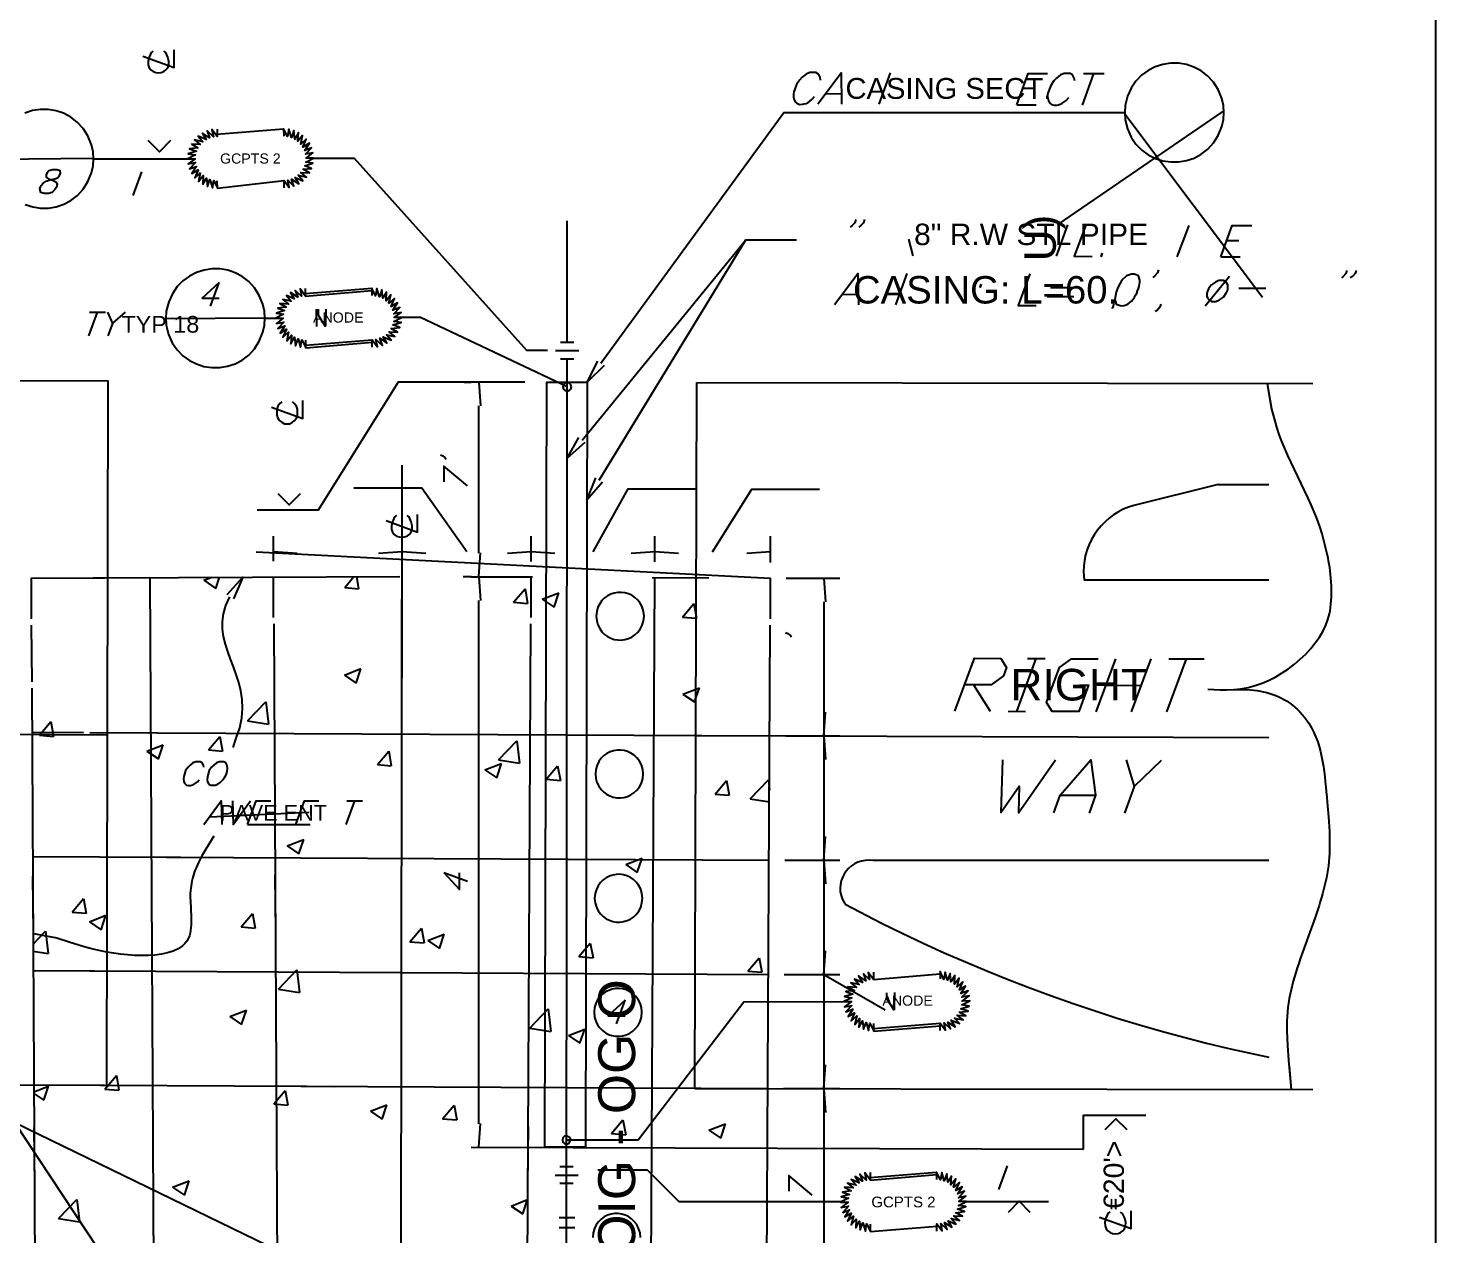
# Model space of a CAD drawing. Header units: feet. Extents: x 13 to 426, y 12 to 285.
# Drawn here: x 336.6 to 426.2, y 109.3 to 186.2 of the extents above; entities that cross this region are included whole.
import ezdxf
from ezdxf.enums import TextEntityAlignment as Align

# ---------------------------------------------------------------- set-up
doc = ezdxf.new("R2010")
doc.units = ezdxf.units.FT
doc.layers.add('ANOTACION', color=8, linetype='CONTINUOUS')
doc.layers.add('EJE_VIA', color=7, linetype='CONTINUOUS')
doc.styles.add('CAD_TEXT', font='Arial')

msp = doc.modelspace()

# ---------------------------------------------------------------- linework, layer by layer
at = {"layer": 'EJE_VIA'}
for p, q in [((426.217, 12.083), (426.217, 284.917)), ((390.75, 181.367), (391.483, 183.367)), ((403.7, 181.317), (404.433, 183.317)), ((403.767, 183.317), (405.1, 183.317)), ((387.383, 182.05), (388.333, 182.033)), ((399.9, 182.383), (400.65, 182.383)), ((399.517, 181.333), (400.75, 181.333)), ((402.117, 173.683), (412.683, 180.917)), ((406.4, 180.75), (415.167, 169.067)), ((348.571, 179.47), (352.816, 179.803)), ((328.117, 177.8), (340.685, 177.922)), ((340.65, 177.883), (346.95, 177.883)), ((343.233, 175.55), (343.783, 177.05)), ((348.617, 176.014), (352.85, 176.518)), ((370.875, 171.682), (370.884, 173.933)), ((402.05, 171.683), (402.783, 173.683)), ((409.75, 171.65), (410.5, 173.65)), ((392.617, 172.767), (392.9, 171.717)), ((412.9, 172.683), (413.667, 172.683)), ((370.883, 166.2), (370.883, 171.683)), ((412.517, 171.65), (413.75, 171.633)), ((391.817, 168.583), (392.55, 170.583)), ((411.533, 168.517), (413.083, 170.417)), ((348.167, 168.5), (348.717, 170)), ((354.187, 169.304), (358.45, 169.653)), ((354.2, 169.147), (358.463, 169.496)), ((401.667, 169.683), (403.383, 169.683)), ((413.667, 169.65), (415.383, 169.65)), ((388.433, 169.267), (389.4, 169.25)), ((401.45, 169.117), (403.167, 169.117)), ((340.417, 166.617), (340.967, 168.117)), ((340.467, 168.117), (341.467, 168.117)), ((341.917, 167.4), (342.75, 168.117)), ((345.316, 167.706), (351.601, 167.756)), ((351.667, 167.733), (352.567, 167.733)), ((354.897, 168.303), (354.926, 167.203)), ((355.521, 167.216), (355.53, 168.318)), ((354.22, 166.009), (358.466, 166.353)), ((354.234, 165.847), (358.479, 166.196)), ((370.467, 166.2), (371.3, 166.2)), ((370.15, 165.667), (371.617, 165.667)), ((370.467, 165.15), (371.3, 165.15)), ((370.816, 74.383), (370.883, 165.15)), ((364.333, 163.65), (364.767, 163.65)), ((365.26, 163.65), (365.353, 162.14)), ((379.017, 118.667), (379.133, 163.633)), ((379.133, 163.633), (418.383, 163.567)), ((415.482, 163.567), (415.719, 162.077)), ((365.267, 152.767), (365.267, 162.15)), ((360.25, 74.433), (360.383, 158.367)), ((412.35, 157.133), (415.583, 157.133)), ((352.183, 152.25), (352.183, 153.85)), ((360.367, 144.8), (360.367, 153.85)), ((368.583, 152.233), (368.583, 153.85)), ((376.467, 152.217), (376.467, 153.85)), ((383.833, 152.167), (383.833, 153.85)), ((351.083, 152.85), (383.833, 151.167)), ((352.184, 152.857), (353.693, 152.764)), ((358.857, 152.764), (360.366, 152.857)), ((360.367, 152.857), (361.877, 152.764)), ((365.26, 151.267), (365.353, 152.777)), ((367.073, 152.764), (368.583, 152.857)), ((368.584, 152.857), (370.093, 152.764)), ((374.957, 152.764), (376.466, 152.857)), ((376.467, 152.857), (377.977, 152.764)), ((382.323, 152.764), (383.833, 152.857)), ((336.733, 151.167), (336.75, 148.567)), ((336.75, 151.167), (360.217, 151.283)), ((340.684, 151.183), (344.284, 151.217)), ((344.3, 151.217), (344.6, 92.6)), ((347.75, 151.033), (348.267, 151.233)), ((347.75, 151.033), (348.5, 150.517)), ((348.5, 150.517), (348.733, 151.233)), ((352.183, 148.65), (352.183, 151.25)), ((356.717, 150.567), (357.3, 151.283)), ((357.467, 151.283), (357.6, 150.483)), ((364.267, 151.267), (364.767, 151.267)), ((364.767, 151.25), (368.667, 151.25)), ((365.26, 151.25), (365.353, 149.74)), ((368.583, 148.65), (368.583, 151.25)), ((376.133, 88.617), (376.467, 151.217)), ((376.3, 151.217), (379.9, 151.183)), ((383.833, 148.567), (383.833, 151.167)), ((384.833, 151.167), (388.25, 151.167)), ((387.243, 151.166), (387.336, 149.657)), ((356.717, 150.567), (357.6, 150.483)), ((365.267, 116.4), (365.267, 149.75)), ((367.467, 149.633), (368.2, 150.483)), ((368.2, 150.483), (368.367, 149.55)), ((369.3, 149.833), (370.35, 150.233)), ((369.3, 149.833), (370.05, 149.317)), ((370.05, 149.317), (370.35, 150.233)), ((367.467, 149.633), (368.367, 149.55)), ((378.233, 148.683), (378.95, 149.55)), ((378.95, 149.55), (379.117, 148.617)), ((387.25, 87.067), (387.25, 149.667)), ((336.75, 148.167), (336.783, 144.567)), ((352.2, 148.25), (352.5, 88.65)), ((368.25, 85.65), (368.567, 148.25)), ((378.233, 148.683), (379.117, 148.617)), ((383.516, 88.567), (383.816, 148.167)), ((356.7, 144.983), (357.75, 145.4)), ((357.45, 144.483), (357.75, 145.383)), ((399.533, 142.667), (400.767, 146.05)), ((400.2, 146.05), (401.333, 146.05)), ((404.583, 142.65), (405.833, 146.033)), ((406.833, 142.65), (408.083, 146.017)), ((409.083, 142.65), (410.333, 146.017)), ((409.2, 146.017), (411.45, 146.017)), ((356.7, 144.983), (357.45, 144.483)), ((396.767, 144.367), (397.833, 142.683)), ((336.783, 144.167), (337.067, 88.567)), ((378.25, 143.783), (379.317, 144.183)), ((378.25, 143.783), (379, 143.283)), ((379, 143.283), (379.317, 144.183)), ((405.2, 144.35), (407.45, 144.333)), ((350.517, 142.067), (351.683, 143.283)), ((351.683, 143.283), (351.85, 141.867)), ((387.243, 141.117), (387.336, 142.627)), ((398.967, 142.683), (400.083, 142.667)), ((337.267, 141.167), (338, 142.033)), ((338, 142.033), (338.167, 141.083)), ((350.517, 142.067), (351.85, 141.867)), ((318.817, 141.333), (341.583, 141.183)), ((336.8, 141.35), (340.083, 141.333)), ((337.267, 141.167), (338.167, 141.083)), ((340.483, 141.333), (383.783, 141.117)), ((348.033, 140.233), (348.75, 141.083)), ((348.75, 141.083), (348.933, 140.15)), ((366.517, 139.583), (367.683, 140.8)), ((367.683, 140.8), (367.85, 139.383)), ((379.083, 141.133), (415.583, 141.017)), ((384.817, 141.117), (388.25, 141.117)), ((387.243, 141.116), (387.336, 139.607)), ((344.1, 140.15), (345.15, 140.55)), ((344.1, 140.15), (344.85, 139.65)), ((344.85, 139.65), (345.15, 140.55)), ((348.033, 140.233), (348.933, 140.15)), ((358.8, 139.283), (359.517, 140.15)), ((359.517, 140.15), (359.683, 139.217)), ((358.8, 139.283), (359.683, 139.217)), ((365.65, 138.95), (366.7, 139.35)), ((366.4, 138.45), (366.7, 139.35)), ((366.517, 139.583), (367.85, 139.383)), ((369.55, 138.35), (370.267, 139.2)), ((370.267, 139.2), (370.45, 138.267)), ((407, 137.883), (408.733, 139.567)), ((365.65, 138.95), (366.4, 138.45)), ((369.55, 138.35), (370.45, 138.267)), ((380.317, 137.4), (381.033, 138.267)), ((381.033, 138.267), (381.2, 137.333)), ((382.533, 137.1), (383.7, 138.317)), ((383.7, 138.317), (383.767, 137.667)), ((380.317, 137.4), (381.2, 137.333)), ((402.283, 137.333), (404.533, 137.333)), ((356.817, 135.467), (357.35, 136.967)), ((356.85, 136.967), (357.85, 136.967)), ((382.533, 137.1), (383.767, 136.917)), ((348.133, 135.967), (354.45, 136.25)), ((350.517, 135.467), (354.517, 135.467)), ((353.05, 134.117), (354.1, 134.517)), ((353.8, 133.6), (354.1, 134.517)), ((387.243, 133.2), (387.336, 134.71)), ((353.05, 134.117), (353.8, 133.6)), ((336.833, 133.433), (383.75, 133.2)), ((344.483, 133.4), (348.083, 133.367)), ((374.617, 132.917), (375.667, 133.317)), ((374.617, 132.917), (375.35, 132.4)), ((375.35, 132.4), (375.667, 133.317)), ((384.75, 133.2), (388.25, 133.2)), ((387.243, 133.2), (387.336, 131.69)), ((336.833, 132.167), (336.867, 128.567)), ((352.267, 132.25), (352.3, 128.65)), ((363.033, 132.4), (364.533, 131.85)), ((339.35, 129.883), (340.083, 130.75)), ((340.083, 130.75), (340.25, 129.8)), ((339.35, 129.883), (340.25, 129.817)), ((340.45, 129.267), (341.5, 129.683)), ((340.45, 129.267), (341.2, 128.767)), ((341.2, 128.767), (341.5, 129.683)), ((350.117, 128.95), (350.833, 129.8)), ((350.833, 129.8), (351.017, 128.867)), ((336.867, 127.85), (337.65, 128.667)), ((336.9, 128.533), (338.369, 128.242)), ((337.65, 128.667), (337.817, 127.25)), ((350.117, 128.95), (351.017, 128.867)), ((360.867, 128), (361.6, 128.867)), ((361.6, 128.867), (361.767, 127.933)), ((362, 128.067), (363.05, 128.483)), ((362.75, 127.567), (363.05, 128.483)), ((336.867, 127.4), (337.817, 127.25)), ((360.867, 128), (361.767, 127.933)), ((362, 128.067), (362.75, 127.567)), ((371.633, 127.067), (372.35, 127.917)), ((372.35, 127.917), (372.533, 126.983)), ((387.243, 125.917), (387.336, 127.427)), ((360.333, 125.2), (360.333, 127.2)), ((371.633, 127.067), (372.533, 126.983)), ((382.383, 126.117), (383.117, 126.983)), ((383.117, 126.983), (383.283, 126.05)), ((336.867, 126.167), (383.7, 125.917)), ((340.483, 126.15), (344.083, 126.117)), ((352.5, 124.967), (353.667, 126.2)), ((353.667, 126.2), (353.833, 124.767)), ((382.383, 126.117), (383.283, 126.05)), ((384.7, 125.917), (388.25, 125.917)), ((387.243, 125.916), (391.142, 123.653)), ((390.4, 125.597), (394.646, 125.946)), ((352.5, 124.967), (353.833, 124.767)), ((391.737, 123.666), (391.747, 124.768)), ((374.033, 122.767), (374.583, 124.267)), ((349.4, 123.233), (350.45, 123.633)), ((349.4, 123.233), (350.15, 122.733)), ((350.15, 122.733), (350.45, 123.633)), ((368.5, 122.483), (369.667, 123.717)), ((369.667, 123.717), (369.833, 122.283)), ((368.5, 122.483), (369.833, 122.283)), ((370.967, 122.033), (372.017, 122.433)), ((370.967, 122.033), (371.7, 121.533)), ((371.7, 121.533), (372.017, 122.433)), ((390.404, 122.459), (394.65, 122.803)), ((390.417, 122.297), (394.663, 122.646)), ((387.243, 118.65), (387.336, 120.16)), ((341.433, 118.6), (342.167, 119.467)), ((342.167, 119.467), (342.333, 118.533)), ((416.883, 120.086), (417.001, 118.583)), ((314.9, 118.933), (341.417, 118.867)), ((336.917, 118.883), (383.667, 118.65)), ((336.917, 118.433), (337.85, 118.8)), ((337.55, 117.9), (337.85, 118.8)), ((341.433, 118.6), (342.333, 118.533)), ((352.2, 117.667), (352.917, 118.517)), ((352.483, 118.817), (356.083, 118.783)), ((352.917, 118.517), (353.1, 117.583)), ((379.017, 118.65), (418.383, 118.583)), ((384.667, 118.65), (388.25, 118.65)), ((387.243, 118.633), (387.336, 117.123)), ((336.917, 118.317), (337.55, 117.9)), ((352.2, 117.667), (353.1, 117.583)), ((358.35, 117.2), (359.4, 117.6)), ((359.1, 116.683), (359.4, 117.6)), ((362.95, 116.717), (363.683, 117.583)), ((363.683, 117.583), (363.85, 116.65)), ((358.35, 117.2), (359.1, 116.683)), ((362.95, 116.717), (363.85, 116.65)), ((373.717, 115.783), (374.433, 116.65)), ((374.433, 116.65), (374.617, 115.7)), ((335.7, 116.467), (341.833, 107.183)), ((336.917, 116.167), (336.95, 112.567)), ((365.26, 114.9), (365.353, 116.41)), ((368.383, 112.65), (368.417, 116.25)), ((373.717, 115.783), (374.617, 115.7)), ((379.917, 116), (380.967, 116.4)), ((379.917, 116), (380.667, 115.483)), ((380.667, 115.483), (380.967, 116.4)), ((364.767, 114.9), (403.783, 114.783)), ((370.85, 115.367), (375.4, 115.367)), ((370.117, 113.133), (371.583, 113.133)), ((370.417, 113.667), (371.267, 113.667)), ((390.17, 112.976), (394.416, 113.32)), ((390.184, 112.814), (394.429, 113.163)), ((398.383, 112.217), (398.933, 113.717)), ((345.75, 112.35), (346.8, 112.767)), ((345.75, 112.35), (346.5, 111.85)), ((346.5, 111.85), (346.8, 112.767)), ((370.417, 112.617), (371.267, 112.617)), ((338.483, 110.367), (339.65, 111.583)), ((339.65, 111.583), (339.817, 110.15)), ((367.317, 111.15), (368.367, 111.567)), ((368.05, 110.65), (368.367, 111.567)), ((396.083, 111.45), (401.55, 111.45)), ((338.483, 110.367), (339.817, 110.15)), ((367.317, 111.15), (368.05, 110.65)), ((370.383, 110.417), (371.367, 110.433)), ((370.383, 109.783), (371.367, 109.783)), ((390.2, 109.531), (394.445, 109.863))]:
    msp.add_line(p, q, dxfattribs=at)
for points in [[(343.85, 184.433), (345.85, 183.7), (345.85, 184.833)], [(344.517, 184.75), (344.383, 184.667), (344.248, 184.363), (344.19, 184.1), (344.199, 183.878), (344.263, 183.696), (344.371, 183.554), (344.512, 183.453), (344.676, 183.392), (344.85, 183.372), (345.024, 183.392), (345.188, 183.453), (345.329, 183.554), (345.437, 183.696), (345.501, 183.878), (345.51, 184.1), (345.452, 184.363), (345.317, 184.667), (345.183, 184.75)], [(412.717, 180.833), (412.683, 181.283), (412.583, 181.733), (412.35, 182.298), (412.045, 182.78), (411.679, 183.18), (411.262, 183.499), (410.807, 183.737), (410.325, 183.896), (409.826, 183.976), (409.321, 183.978), (408.823, 183.903), (408.341, 183.751), (407.888, 183.524), (407.474, 183.222), (407.11, 182.846), (406.808, 182.397), (406.579, 181.876), (406.433, 181.283), (406.4, 180.833), (406.433, 180.383), (406.581, 179.791), (406.812, 179.27), (407.115, 178.822), (407.48, 178.447), (407.895, 178.146), (408.349, 177.92), (408.831, 177.769), (409.33, 177.695), (409.834, 177.699), (410.333, 177.78), (410.815, 177.94), (411.269, 178.18), (411.684, 178.5), (412.049, 178.901), (412.352, 179.384), (412.583, 179.95), (412.683, 180.383), (412.717, 180.833)], [(387.017, 182.9), (387, 183.083), (386.883, 183.283), (386.717, 183.383), (386.333, 183.383), (386.117, 183.283), (385.85, 183.1), (385.683, 182.9), (385.483, 182.617), (385.317, 182.15), (385.301, 182.032), (385.297, 181.921), (385.303, 181.819), (385.345, 181.643), (385.426, 181.505), (385.544, 181.41), (385.697, 181.361), (385.883, 181.363), (385.987, 181.383), (386.098, 181.418), (386.217, 181.467), (386.467, 181.667), (386.633, 181.85)], [(386.85, 181.383), (388.333, 183.367), (388.367, 181.367)], [(399.517, 181.333), (400.25, 183.333), (401.483, 183.333)], [(403.217, 182.85), (403.183, 183.033), (403.067, 183.233), (402.917, 183.317), (402.533, 183.317), (402.3, 183.233), (402.05, 183.033), (401.883, 182.85), (401.683, 182.567), (401.5, 182.083), (401.487, 181.965), (401.484, 181.855), (401.492, 181.753), (401.54, 181.576), (401.625, 181.438), (401.745, 181.344), (401.898, 181.298), (402.08, 181.303), (402.18, 181.326), (402.287, 181.364), (402.4, 181.417), (402.667, 181.6), (402.833, 181.8)], [(340.717, 177.883), (340.683, 178.333), (340.583, 178.783), (340.351, 179.349), (340.047, 179.832), (339.682, 180.233), (339.266, 180.553), (338.812, 180.792), (338.331, 180.952), (337.832, 181.032), (337.328, 181.035), (336.83, 180.96), (336.349, 180.808)], [(373.033, 164.867), (384.683, 180.833), (406.4, 180.833)], [(347.383, 179.333), (347.683, 178.967), (347.15, 179.1)], [(347.65, 179.517), (347.883, 179.117), (347.383, 179.333)], [(347.883, 179.117), (347.383, 179.333), (347.683, 178.967)], [(347.95, 179.667), (348.1, 179.217), (347.65, 179.517)], [(348.1, 179.217), (347.65, 179.517), (347.883, 179.117)], [(348.25, 179.75), (348.35, 179.283), (347.95, 179.667)], [(348.35, 179.283), (347.95, 179.667), (348.1, 179.217)], [(348.583, 179.783), (348.583, 179.317), (348.25, 179.75)], [(348.583, 179.317), (348.25, 179.75), (348.35, 179.283)], [(353.15, 179.783), (353.067, 179.317), (352.817, 179.8)], [(353.067, 179.317), (352.817, 179.8), (352.833, 179.333)], [(353.317, 179.25), (353.15, 179.783), (353.067, 179.317)], [(353.467, 179.7), (353.317, 179.25), (353.15, 179.783)], [(353.533, 179.15), (353.467, 179.7), (353.317, 179.25)], [(353.767, 179.567), (353.533, 179.15), (353.467, 179.7)], [(353.733, 179.017), (353.767, 179.567), (353.533, 179.15)], [(354.033, 179.367), (353.733, 179.017), (353.767, 179.567)], [(353.917, 178.833), (354.033, 179.367), (353.733, 179.017)], [(354.267, 179.15), (353.917, 178.833), (354.033, 179.367)], [(345.617, 179.05), (344.917, 178.333), (344.2, 179.05)], [(346.817, 178.533), (347.267, 178.367), (346.733, 178.217)], [(346.967, 178.833), (347.367, 178.6), (346.817, 178.533)], [(347.367, 178.6), (346.817, 178.533), (347.267, 178.367)], [(347.15, 179.1), (347.517, 178.8), (346.967, 178.833)], [(347.517, 178.8), (346.967, 178.833), (347.367, 178.6)], [(347.683, 178.967), (347.15, 179.1), (347.517, 178.8)], [(354.05, 178.633), (354.267, 179.15), (353.917, 178.833)], [(354.467, 178.883), (354.05, 178.633), (354.267, 179.15)], [(354.167, 178.417), (354.467, 178.883), (354.05, 178.633)], [(354.6, 178.583), (354.167, 178.417), (354.467, 178.883)], [(354.217, 178.183), (354.6, 178.583), (354.167, 178.417)], [(354.683, 178.267), (354.217, 178.183), (354.6, 178.583)], [(336.358, 174.97), (336.84, 174.821), (337.338, 174.747), (337.842, 174.751), (338.34, 174.833), (338.821, 174.994), (339.274, 175.233), (339.688, 175.553), (340.051, 175.954), (340.354, 176.436), (340.583, 177), (340.683, 177.433), (340.717, 177.883)], [(346.733, 178.217), (347.2, 178.133), (346.717, 177.883)], [(347.2, 178.133), (346.717, 177.883), (347.183, 177.883)], [(346.717, 177.883), (347.183, 177.883), (346.75, 177.567)], [(347.267, 178.367), (346.733, 178.217), (347.2, 178.133)], [(347.183, 177.883), (346.75, 177.567), (347.2, 177.65)], [(346.75, 177.567), (347.2, 177.65), (346.833, 177.25)], [(347.2, 177.65), (346.833, 177.25), (347.267, 177.4)], [(354.167, 177.45), (354.683, 177.617), (354.233, 177.683)], [(354.6, 177.283), (354.167, 177.45), (354.683, 177.617)], [(354.25, 177.933), (354.683, 178.267), (354.217, 178.183)], [(354.683, 177.617), (354.233, 177.683), (354.717, 177.933)], [(354.233, 177.683), (354.717, 177.933), (354.25, 177.933)], [(354.717, 177.933), (354.25, 177.933), (354.683, 178.267)], [(369.633, 165.667), (368.317, 165.667), (357.333, 177.917), (354.483, 177.917)], [(338.1, 177.183), (337.867, 177.117), (337.75, 176.967), (337.693, 176.864), (337.705, 176.716), (337.839, 176.621), (338.034, 176.549), (338.136, 176.513), (338.312, 176.422), (338.401, 176.284), (338.345, 176.07), (338.243, 175.925), (338.083, 175.75), (337.85, 175.683), (337.567, 175.683), (337.367, 175.75), (337.3, 175.967), (337.383, 176.183), (337.5, 176.333), (337.7, 176.467), (337.95, 176.55), (338.25, 176.617), (338.417, 176.683), (338.55, 176.833), (338.6, 176.967), (338.583, 177.117), (338.383, 177.183), (338.1, 177.183)], [(346.833, 177.25), (347.267, 177.4), (346.967, 176.95)], [(347.267, 177.4), (346.967, 176.95), (347.383, 177.183)], [(346.967, 176.95), (347.383, 177.183), (347.167, 176.683)], [(347.383, 177.183), (347.167, 176.683), (347.517, 176.983)], [(347.167, 176.683), (347.517, 176.983), (347.4, 176.45)], [(347.517, 176.983), (347.4, 176.45), (347.7, 176.817)], [(347.4, 176.45), (347.7, 176.817), (347.667, 176.267)], [(347.7, 176.817), (347.667, 176.267), (347.9, 176.667)], [(347.667, 176.267), (347.9, 176.667), (347.967, 176.117)], [(347.9, 176.667), (347.967, 176.117), (348.117, 176.567)], [(353.333, 176.6), (353.783, 176.3), (353.55, 176.7)], [(353.55, 176.7), (354.05, 176.483), (353.75, 176.85)], [(353.783, 176.3), (353.55, 176.7), (354.05, 176.483)], [(353.75, 176.85), (354.283, 176.717), (353.917, 177.017)], [(354.05, 176.483), (353.75, 176.85), (354.283, 176.717)], [(353.917, 177.017), (354.467, 177), (354.067, 177.233)], [(354.283, 176.717), (353.917, 177.017), (354.467, 177)], [(354.067, 177.233), (354.6, 177.283), (354.167, 177.45)], [(354.467, 177), (354.067, 177.233), (354.6, 177.283)], [(347.967, 176.117), (348.117, 176.567), (348.283, 176.033)], [(348.117, 176.567), (348.283, 176.033), (348.367, 176.5)], [(348.283, 176.033), (348.367, 176.5), (348.617, 176.017)], [(348.367, 176.5), (348.617, 176.017), (348.6, 176.483)], [(352.85, 176.517), (353.167, 176.067), (353.083, 176.533)], [(352.85, 176.033), (352.85, 176.517), (353.167, 176.067)], [(353.083, 176.533), (353.483, 176.15), (353.333, 176.6)], [(353.167, 176.067), (353.083, 176.533), (353.483, 176.15)], [(353.483, 176.15), (353.333, 176.6), (353.783, 176.3)], [(389.267, 174.017), (389.2, 173.817), (389.033, 173.633), (388.9, 173.533)], [(389.833, 174.017), (389.767, 173.817), (389.6, 173.633), (389.467, 173.533)], [(403.917, 173.667), (403.183, 171.683), (404.333, 171.667)], [(412.517, 171.65), (413.25, 173.65), (414.5, 173.633)], [(371.833, 159.967), (382.267, 172.717), (385.5, 172.717)], [(372.917, 157.417), (382.267, 172.717), (385.5, 172.717)], [(404.967, 171.867), (404.9, 171.667), (404.967, 171.867)], [(351.633, 167.733), (351.6, 168.183), (351.5, 168.617), (351.27, 169.183), (350.969, 169.667), (350.605, 170.069), (350.192, 170.389), (349.74, 170.629), (349.259, 170.789), (348.762, 170.87), (348.258, 170.873), (347.76, 170.798), (347.278, 170.648), (346.824, 170.421), (346.408, 170.12), (346.041, 169.745), (345.736, 169.296), (345.501, 168.776), (345.35, 168.183), (345.317, 167.733), (345.35, 167.283), (345.5, 166.691), (345.733, 166.17), (346.037, 165.721), (346.402, 165.345), (346.817, 165.042), (347.27, 164.815), (347.751, 164.662), (348.248, 164.587), (348.751, 164.588), (349.248, 164.668), (349.729, 164.826), (350.183, 165.064), (350.597, 165.383), (350.963, 165.784), (351.267, 166.267), (351.5, 166.833), (351.6, 167.283), (351.633, 167.733)], [(387.917, 168.6), (389.4, 170.583), (389.433, 168.583)], [(400.35, 170.55), (399.617, 168.55), (400.767, 168.55)], [(406.833, 170.533), (406.517, 170.433), (406.217, 170.15), (405.95, 169.683), (405.85, 169.383), (405.767, 168.917), (405.85, 168.633), (406.1, 168.533), (406.24, 168.523), (406.374, 168.54), (406.5, 168.582), (406.619, 168.645), (406.73, 168.728), (406.833, 168.828), (406.928, 168.941), (407.014, 169.065), (407.092, 169.199), (407.161, 169.338), (407.22, 169.48), (407.27, 169.623), (407.309, 169.765), (407.339, 169.901), (407.358, 170.031), (407.367, 170.15), (407.267, 170.433), (407.017, 170.533), (406.833, 170.533)], [(408.55, 170.817), (408.483, 170.617), (408.317, 170.433), (408.2, 170.333)], [(420.55, 170.767), (420.483, 170.583), (420.317, 170.383), (420.2, 170.3)], [(421.133, 170.767), (421.067, 170.583), (420.9, 170.383), (420.767, 170.3)], [(348.717, 170), (347.633, 169), (348.717, 169)], [(353.567, 169.5), (353.733, 169.067), (353.267, 169.367)], [(353.883, 169.6), (353.967, 169.133), (353.567, 169.5)], [(353.967, 169.133), (353.567, 169.5), (353.733, 169.067)], [(354.2, 169.617), (354.2, 169.15), (353.883, 169.6)], [(354.2, 169.15), (353.883, 169.6), (353.967, 169.133)], [(358.767, 169.617), (358.683, 169.167), (358.45, 169.65)], [(358.683, 169.167), (358.45, 169.65), (358.45, 169.183)], [(358.933, 169.1), (358.767, 169.617), (358.683, 169.167)], [(359.083, 169.533), (358.933, 169.1), (358.767, 169.617)], [(359.15, 169), (359.083, 169.533), (358.933, 169.1)], [(359.383, 169.4), (359.15, 169), (359.083, 169.533)], [(397.25, 169.9), (397.183, 169.7), (397.25, 169.9)], [(412.4, 170.133), (412.183, 170.033), (411.917, 169.85), (411.818, 169.733), (411.734, 169.598), (411.671, 169.451), (411.637, 169.3), (411.637, 169.151), (411.68, 169.014), (411.77, 168.894), (411.917, 168.8), (412.2, 168.8), (412.433, 168.9), (412.683, 169.083), (412.883, 169.367), (412.967, 169.55), (412.967, 169.85), (412.85, 170.033), (412.7, 170.133), (412.4, 170.133)], [(352.583, 168.667), (352.983, 168.433), (352.45, 168.367)], [(352.767, 168.933), (353.133, 168.633), (352.583, 168.667)], [(353.133, 168.633), (352.583, 168.667), (352.983, 168.433)], [(353, 169.183), (353.3, 168.817), (352.767, 168.933)], [(353.3, 168.817), (352.767, 168.933), (353.133, 168.633)], [(353.267, 169.367), (353.5, 168.967), (353, 169.183)], [(353.5, 168.967), (353, 169.183), (353.3, 168.817)], [(353.733, 169.067), (353.267, 169.367), (353.5, 168.967)], [(359.35, 168.85), (359.383, 169.4), (359.15, 169)], [(359.65, 169.217), (359.35, 168.85), (359.383, 169.4)], [(359.533, 168.683), (359.65, 169.217), (359.35, 168.85)], [(359.883, 168.983), (359.533, 168.683), (359.65, 169.217)], [(359.667, 168.483), (359.883, 168.983), (359.533, 168.683)], [(360.083, 168.717), (359.667, 168.483), (359.883, 168.983)], [(359.783, 168.25), (360.083, 168.717), (359.667, 168.483)], [(360.217, 168.417), (359.783, 168.25), (360.083, 168.717)], [(408.7, 168.617), (408.633, 168.433), (408.467, 168.233), (408.333, 168.15)], [(341.6, 168.117), (341.917, 167.4), (341.633, 166.617)], [(352.367, 168.05), (352.817, 167.983), (352.333, 167.733)], [(352.817, 167.983), (352.333, 167.733), (352.8, 167.733)], [(352.333, 167.733), (352.8, 167.733), (352.367, 167.4)], [(352.45, 168.367), (352.883, 168.217), (352.367, 168.05)], [(352.883, 168.217), (352.367, 168.05), (352.817, 167.983)], [(352.8, 167.733), (352.367, 167.4), (352.833, 167.483)], [(352.983, 168.433), (352.45, 168.367), (352.883, 168.217)], [(355.017, 168.3), (355.017, 167.933), (355.467, 167.217), (355.483, 167.583)], [(359.85, 168.017), (360.217, 168.417), (359.783, 168.25)], [(360.3, 168.1), (359.85, 168.017), (360.217, 168.417)], [(359.867, 167.783), (360.3, 168.1), (359.85, 168.017)], [(360.317, 167.45), (359.85, 167.533), (360.333, 167.783)], [(359.85, 167.533), (360.333, 167.783), (359.867, 167.783)], [(360.333, 167.783), (359.867, 167.783), (360.3, 168.1)], [(370.883, 163.35), (361.533, 167.783), (360.1, 167.783)], [(352.367, 167.4), (352.833, 167.483), (352.45, 167.083)], [(352.833, 167.483), (352.45, 167.083), (352.9, 167.25)], [(352.45, 167.083), (352.9, 167.25), (352.6, 166.783)], [(352.9, 167.25), (352.6, 166.783), (353, 167.033)], [(352.6, 166.783), (353, 167.033), (352.783, 166.517)], [(353, 167.033), (352.783, 166.517), (353.133, 166.833)], [(352.783, 166.517), (353.133, 166.833), (353.017, 166.283)], [(353.133, 166.833), (353.017, 166.283), (353.317, 166.65)], [(359.367, 166.683), (359.9, 166.567), (359.55, 166.867)], [(359.55, 166.867), (360.083, 166.833), (359.683, 167.067)], [(359.9, 166.567), (359.55, 166.867), (360.083, 166.833)], [(359.683, 167.067), (360.233, 167.133), (359.783, 167.3)], [(360.083, 166.833), (359.683, 167.067), (360.233, 167.133)], [(359.783, 167.3), (360.317, 167.45), (359.85, 167.533)], [(360.233, 167.133), (359.783, 167.3), (360.317, 167.45)], [(353.017, 166.283), (353.317, 166.65), (353.283, 166.1)], [(353.317, 166.65), (353.283, 166.1), (353.517, 166.517)], [(353.283, 166.1), (353.517, 166.517), (353.583, 165.967)], [(353.517, 166.517), (353.583, 165.967), (353.75, 166.417)], [(353.583, 165.967), (353.75, 166.417), (353.9, 165.883)], [(353.75, 166.417), (353.9, 165.883), (353.983, 166.35)], [(353.9, 165.883), (353.983, 166.35), (354.233, 165.85)], [(353.983, 166.35), (354.233, 165.85), (354.233, 166.333)], [(358.467, 166.35), (358.8, 165.917), (358.7, 166.383)], [(358.467, 165.883), (358.467, 166.35), (358.8, 165.917)], [(358.7, 166.383), (359.117, 166), (358.95, 166.45)], [(358.8, 165.917), (358.7, 166.383), (359.117, 166)], [(358.95, 166.45), (359.4, 166.15), (359.167, 166.55)], [(359.117, 166), (358.95, 166.45), (359.4, 166.15)], [(359.167, 166.55), (359.667, 166.333), (359.367, 166.683)], [(359.4, 166.15), (359.167, 166.55), (359.667, 166.333)], [(359.667, 166.333), (359.367, 166.683), (359.9, 166.567)], [(373.233, 164.717), (372.15, 163.65), (372.833, 165)], [(314.9, 163.8), (341.633, 163.75), (341.533, 118.75)], [(368.183, 163.65), (360.117, 163.65), (355.033, 155.5), (351.133, 155.5)], [(372.05, 114.9), (369.467, 114.9), (369.583, 163.65), (372.15, 163.65), (372.05, 114.9)], [(371.15, 163.35), (371.117, 163.483), (371.017, 163.583), (370.883, 163.617), (370.75, 163.583), (370.65, 163.483), (370.617, 163.35), (370.65, 163.217), (370.75, 163.117), (370.883, 163.083), (371.017, 163.117), (371.117, 163.217), (371.15, 163.35)], [(411.683, 144.1), (412.483, 144.05), (412.883, 144.05), (413.34, 144.063), (413.797, 144.114), (414.253, 144.203), (414.705, 144.327), (415.152, 144.483), (415.591, 144.671), (416.019, 144.888), (416.434, 145.131), (416.835, 145.399), (417.218, 145.69), (417.583, 146.002), (417.925, 146.332), (418.244, 146.679), (418.536, 147.041), (418.8, 147.415), (419.033, 147.8), (419.2, 148.167), (419.333, 148.533), (419.433, 148.9), (419.476, 149.093), (419.51, 149.298), (419.536, 149.514), (419.554, 149.738), (419.566, 149.969), (419.57, 150.205), (419.569, 150.444), (419.562, 150.685), (419.549, 150.926), (419.532, 151.164), (419.51, 151.399), (419.484, 151.627), (419.455, 151.849), (419.423, 152.061), (419.387, 152.262), (419.35, 152.45), (419.167, 153.217), (418.967, 153.983), (418.817, 154.457), (418.65, 154.925), (418.468, 155.387), (418.273, 155.844), (418.068, 156.298), (417.857, 156.748), (417.641, 157.196), (417.423, 157.642), (417.207, 158.088), (416.994, 158.533), (416.788, 158.98), (416.591, 159.427), (416.406, 159.878), (416.236, 160.331), (416.083, 160.788), (415.95, 161.25), (415.75, 162.017), (415.617, 162.783), (415.483, 163.567)], [(352.05, 162.067), (354.05, 161.333), (354.05, 162.483)], [(352.7, 162.4), (352.583, 162.3), (352.45, 162.117), (352.412, 161.986), (352.389, 161.845), (352.383, 161.699), (352.397, 161.554), (352.433, 161.415), (352.494, 161.29), (352.582, 161.183), (352.7, 161.1), (352.883, 161), (353.2, 161), (353.383, 161.1), (353.5, 161.183), (353.633, 161.367), (353.7, 161.55), (353.7, 161.933), (353.633, 162.117), (353.5, 162.3), (353.383, 162.4)], [(372.017, 159.817), (370.883, 158.817), (371.633, 160.133)], [(362.817, 159.017), (362.967, 158.967), (363.1, 158.85), (363.167, 158.75)], [(364.533, 157.05), (363.033, 158.3), (363.033, 157.3)], [(373.133, 157.283), (372.133, 156.133), (372.7, 157.55)], [(412.35, 157.133), (406.983, 155.8), (406.64, 155.696), (406.31, 155.563), (405.994, 155.401), (405.693, 155.213), (405.409, 155), (405.143, 154.765), (404.897, 154.509), (404.671, 154.234), (404.468, 153.942), (404.289, 153.635), (404.134, 153.315), (404.006, 152.984), (403.905, 152.643), (403.834, 152.295), (403.793, 151.941), (403.783, 151.583), (403.817, 151.067), (415.583, 151.067)], [(353.883, 156.55), (353.183, 155.85), (352.467, 156.55)], [(364.483, 152.85), (361.617, 156.9), (357.3, 156.9)], [(372.533, 152.85), (374.767, 156.867), (379.1, 156.867)], [(380.15, 152.85), (382.65, 156.833), (386.967, 156.833)], [(359.35, 154.833), (361.35, 154.1), (361.35, 155.233)], [(360.017, 155.15), (359.883, 155.067), (359.748, 154.763), (359.69, 154.5), (359.699, 154.278), (359.763, 154.096), (359.871, 153.954), (360.012, 153.853), (360.176, 153.792), (360.35, 153.772), (360.524, 153.792), (360.688, 153.853), (360.829, 153.954), (360.937, 154.096), (361.001, 154.278), (361.01, 154.5), (360.952, 154.763), (360.817, 155.067), (360.683, 155.15)], [(349.217, 150.117), (350.233, 151.233), (349.633, 149.85)], [(349.617, 140.367), (349.8, 140.967), (350.028, 141.633), (350.158, 142.265), (350.203, 142.866), (350.176, 143.439), (350.091, 143.987), (349.962, 144.515), (349.8, 145.025), (349.621, 145.521), (349.437, 146.007), (349.262, 146.487), (349.11, 146.963), (348.993, 147.439), (348.925, 147.919), (348.92, 148.406), (348.99, 148.904), (349.15, 149.417), (349.4, 149.983)], [(375.783, 148.75), (375.75, 149.05), (375.667, 149.333), (375.536, 149.572), (375.379, 149.774), (375.198, 149.941), (374.999, 150.073), (374.785, 150.17), (374.561, 150.233), (374.333, 150.262), (374.103, 150.257), (373.877, 150.219), (373.659, 150.147), (373.453, 150.044), (373.264, 149.908), (373.097, 149.74), (372.955, 149.541), (372.844, 149.311), (372.767, 149.05), (372.733, 148.75), (372.767, 148.45), (372.845, 148.185), (372.958, 147.952), (373.1, 147.75), (373.268, 147.58), (373.457, 147.443), (373.662, 147.338), (373.88, 147.266), (374.105, 147.227), (374.334, 147.222), (374.562, 147.252), (374.785, 147.316), (374.998, 147.415), (375.197, 147.549), (375.378, 147.719), (375.536, 147.924), (375.667, 148.167), (375.75, 148.45), (375.783, 148.75)], [(384.8, 147.7), (384.933, 147.65), (385.083, 147.533), (385.15, 147.433)], [(395.583, 142.683), (396.833, 146.067), (398.517, 146.05), (398.867, 145.483), (398.667, 144.933), (397.9, 144.367), (396.2, 144.367)], [(403.517, 144.35), (404.083, 144.35), (403.467, 142.667), (401.783, 142.667), (401.417, 143.233), (402.25, 145.483), (403.017, 146.033), (404.7, 146.033)], [(412.75, 144.05), (413.683, 144.067), (414.15, 144.067), (414.617, 144.033), (414.83, 144.001), (415.039, 143.964), (415.244, 143.92), (415.445, 143.871), (415.642, 143.815), (415.835, 143.752), (416.024, 143.681), (416.209, 143.603), (416.39, 143.517), (416.567, 143.422), (416.74, 143.318), (416.91, 143.205), (417.076, 143.082), (417.237, 142.948), (417.396, 142.805), (417.55, 142.65), (417.85, 142.3), (418.133, 141.917), (418.302, 141.63), (418.451, 141.337), (418.58, 141.039), (418.693, 140.737), (418.789, 140.43), (418.872, 140.119), (418.943, 139.804), (419.003, 139.487), (419.053, 139.167), (419.097, 138.845), (419.135, 138.522), (419.169, 138.198), (419.201, 137.873), (419.233, 137.548), (419.265, 137.224), (419.3, 136.9), (419.383, 135.967), (419.45, 135.017), (419.45, 134.083), (419.433, 133.633), (419.42, 133.368), (419.398, 133.105), (419.369, 132.844), (419.333, 132.584), (419.291, 132.327), (419.242, 132.071), (419.188, 131.817), (419.129, 131.563), (419.065, 131.311), (418.997, 131.059), (418.926, 130.807), (418.852, 130.556), (418.775, 130.305), (418.696, 130.054), (418.615, 129.802), (418.533, 129.55), (417.583, 126.9), (417.483, 126.613), (417.388, 126.33), (417.297, 126.048), (417.213, 125.768), (417.133, 125.489), (417.06, 125.21), (416.994, 124.932), (416.934, 124.653), (416.881, 124.372), (416.835, 124.09), (416.797, 123.806), (416.767, 123.519), (416.745, 123.229), (416.732, 122.935), (416.728, 122.637), (416.733, 122.333), (416.767, 121.383), (416.833, 120.45), (417, 118.583)], [(375.717, 138.683), (375.7, 138.983), (375.617, 139.267), (375.485, 139.508), (375.326, 139.714), (375.146, 139.884), (374.948, 140.018), (374.736, 140.118), (374.514, 140.182), (374.287, 140.212), (374.059, 140.208), (373.834, 140.17), (373.617, 140.099), (373.411, 139.994), (373.22, 139.856), (373.05, 139.686), (372.904, 139.484), (372.786, 139.249), (372.7, 138.983), (372.683, 138.683), (372.7, 138.4), (372.782, 138.136), (372.897, 137.903), (373.041, 137.701), (373.21, 137.531), (373.399, 137.393), (373.604, 137.287), (373.821, 137.215), (374.046, 137.175), (374.275, 137.169), (374.502, 137.197), (374.725, 137.26), (374.939, 137.357), (375.139, 137.489), (375.321, 137.657), (375.482, 137.86), (375.617, 138.1), (375.7, 138.4), (375.717, 138.683)], [(347.733, 139.117), (347.717, 139.25), (347.633, 139.4), (347.517, 139.467), (347.233, 139.467), (347.05, 139.4), (346.867, 139.25), (346.733, 139.117), (346.583, 138.9), (346.467, 138.533), (346.445, 138.361), (346.461, 138.215), (346.511, 138.098), (346.64, 137.983), (346.758, 137.949), (346.896, 137.953), (347.051, 137.996), (347.333, 138.183), (347.45, 138.317)], [(348.733, 139.467), (348.55, 139.4), (348.367, 139.25), (348.233, 139.117), (348.083, 138.9), (347.967, 138.533), (347.95, 138.317), (347.967, 138.183), (348.067, 138.033), (348.183, 137.967), (348.467, 137.967), (348.633, 138.033), (348.784, 138.142), (348.927, 138.285), (349.052, 138.455), (349.153, 138.642), (349.219, 138.839), (349.244, 139.036), (349.218, 139.226), (349.133, 139.4), (349.017, 139.467), (348.733, 139.467)], [(398.617, 139.6), (398.5, 136.233), (399.683, 137.917), (399.633, 136.217), (401.983, 139.583)], [(401.883, 136.217), (402.283, 137.333), (404.233, 139.583), (404.533, 137.333), (404.133, 136.2)], [(406.483, 139.583), (407, 137.883), (406.383, 136.2)], [(347.733, 135.467), (348.85, 136.967), (348.883, 135.467)], [(349.567, 136.967), (349.6, 135.467), (350.717, 136.967)], [(350.517, 135.467), (351.067, 136.967), (352, 136.967)], [(353.6, 135.467), (354.15, 136.967), (355.067, 136.967)], [(348.383, 134.733), (347.867, 133.9), (347.617, 133.467), (347.4, 133.05), (347.331, 132.905), (347.267, 132.76), (347.207, 132.614), (347.152, 132.466), (347.102, 132.318), (347.056, 132.169), (347.015, 132.019), (346.98, 131.867), (346.949, 131.715), (346.923, 131.562), (346.903, 131.407), (346.888, 131.251), (346.879, 131.095), (346.875, 130.937), (346.876, 130.777), (346.883, 130.617), (346.917, 130.1), (346.933, 129.567), (346.937, 129.397), (346.937, 129.225), (346.933, 129.053), (346.921, 128.882), (346.901, 128.711), (346.869, 128.543), (346.825, 128.378), (346.767, 128.217), (346.667, 128.033), (346.533, 127.883), (346.383, 127.733), (346.099, 127.552), (345.777, 127.405), (345.42, 127.292), (345.036, 127.208), (344.628, 127.152), (344.202, 127.121), (343.764, 127.114), (343.318, 127.126), (342.87, 127.157), (342.425, 127.203), (341.989, 127.262), (341.566, 127.331), (341.162, 127.409), (340.783, 127.493), (340.432, 127.579), (340.117, 127.667), (339.233, 127.95), (338.367, 128.233)], [(415.583, 133.167), (390.383, 133.167), (390.122, 133.193), (389.87, 133.182), (389.628, 133.138), (389.4, 133.062), (389.186, 132.957), (388.99, 132.827), (388.813, 132.674), (388.657, 132.5), (388.524, 132.309), (388.416, 132.102), (388.336, 131.884), (388.285, 131.655), (388.266, 131.42), (388.28, 131.181), (388.33, 130.94), (388.417, 130.7), (388.583, 130.383)], [(363.033, 132.4), (364.033, 131.317), (364.033, 132.383)], [(375.683, 130.767), (375.65, 131.067), (375.567, 131.35), (375.438, 131.593), (375.281, 131.8), (375.102, 131.97), (374.904, 132.103), (374.692, 132.202), (374.47, 132.265), (374.242, 132.294), (374.014, 132.288), (373.788, 132.249), (373.571, 132.176), (373.365, 132.071), (373.175, 131.933), (373.006, 131.763), (372.862, 131.562), (372.748, 131.33), (372.667, 131.067), (372.633, 130.767), (372.667, 130.467), (372.746, 130.205), (372.86, 129.973), (373.004, 129.773), (373.173, 129.605), (373.364, 129.468), (373.571, 129.364), (373.79, 129.293), (374.017, 129.254), (374.247, 129.249), (374.475, 129.278), (374.698, 129.341), (374.91, 129.439), (375.108, 129.572), (375.286, 129.74), (375.44, 129.943), (375.567, 130.183), (375.65, 130.467), (375.683, 130.767)], [(388.583, 130.383), (390.9, 129.183), (392.224, 128.536), (393.558, 127.908), (394.9, 127.299), (396.251, 126.71), (397.61, 126.139), (398.977, 125.589), (400.352, 125.058), (401.734, 124.547), (403.124, 124.056), (404.521, 123.585), (405.924, 123.135), (407.334, 122.706), (408.75, 122.298), (410.172, 121.911), (411.6, 121.545), (413.033, 121.2), (415.583, 120.633)], [(389.183, 125.617), (389.483, 125.267), (388.95, 125.383)], [(389.45, 125.817), (389.7, 125.4), (389.183, 125.617)], [(389.7, 125.4), (389.183, 125.617), (389.483, 125.267)], [(389.75, 125.95), (389.917, 125.517), (389.45, 125.817)], [(389.917, 125.517), (389.45, 125.817), (389.7, 125.4)], [(390.067, 126.033), (390.15, 125.583), (389.75, 125.95)], [(390.15, 125.583), (389.75, 125.95), (389.917, 125.517)], [(390.4, 126.067), (390.4, 125.6), (390.067, 126.033)], [(390.4, 125.6), (390.067, 126.033), (390.15, 125.583)], [(394.967, 126.067), (394.883, 125.6), (394.633, 126.1)], [(394.883, 125.6), (394.633, 126.1), (394.633, 125.633)], [(395.117, 125.55), (394.967, 126.067), (394.883, 125.6)], [(395.283, 125.983), (395.117, 125.55), (394.967, 126.067)], [(395.333, 125.45), (395.283, 125.983), (395.117, 125.55)], [(395.567, 125.85), (395.333, 125.45), (395.283, 125.983)], [(395.55, 125.3), (395.567, 125.85), (395.333, 125.45)], [(395.85, 125.667), (395.55, 125.3), (395.567, 125.85)], [(395.717, 125.133), (395.85, 125.667), (395.55, 125.3)], [(396.083, 125.433), (395.717, 125.133), (395.85, 125.667)], [(375.65, 123.5), (375.617, 123.8), (375.533, 124.083), (375.402, 124.324), (375.243, 124.528), (375.062, 124.696), (374.863, 124.828), (374.65, 124.926), (374.428, 124.989), (374.2, 125.017), (373.972, 125.012), (373.747, 124.973), (373.53, 124.901), (373.325, 124.797), (373.136, 124.66), (372.968, 124.492), (372.826, 124.292), (372.713, 124.061), (372.633, 123.8), (372.6, 123.5), (372.633, 123.2), (372.711, 122.94), (372.822, 122.709), (372.963, 122.508), (373.129, 122.339), (373.317, 122.2), (373.522, 122.094), (373.738, 122.02), (373.963, 121.979), (374.192, 121.973), (374.42, 122), (374.643, 122.062), (374.857, 122.16), (375.057, 122.293), (375.24, 122.464), (375.4, 122.671), (375.533, 122.917), (375.617, 123.2), (375.65, 123.5)], [(388.633, 124.817), (389.083, 124.667), (388.55, 124.5)], [(389.083, 124.667), (388.55, 124.5), (389.017, 124.417)], [(388.767, 125.117), (389.183, 124.883), (388.633, 124.817)], [(389.183, 124.883), (388.633, 124.817), (389.083, 124.667)], [(388.95, 125.383), (389.317, 125.083), (388.767, 125.117)], [(389.317, 125.083), (388.767, 125.117), (389.183, 124.883)], [(389.483, 125.267), (388.95, 125.383), (389.317, 125.083)], [(391.233, 124.75), (391.233, 124.383), (391.683, 123.667), (391.7, 124.033)], [(395.867, 124.933), (396.083, 125.433), (395.717, 125.133)], [(396.267, 125.167), (395.867, 124.933), (396.083, 125.433)], [(395.967, 124.7), (396.267, 125.167), (395.867, 124.933)], [(396.417, 124.867), (395.967, 124.7), (396.267, 125.167)], [(396.033, 124.467), (396.417, 124.867), (395.967, 124.7)], [(396.5, 124.55), (396.033, 124.467), (396.417, 124.867)], [(374.583, 124.267), (373.5, 123.267), (374.583, 123.267)], [(375.4, 115.367), (382.133, 124.167), (388.75, 124.183)], [(388.55, 124.5), (389.017, 124.417), (388.517, 124.183)], [(389.017, 124.417), (388.517, 124.183), (389, 124.183)], [(388.517, 124.183), (389, 124.183), (388.55, 123.85)], [(389, 124.183), (388.55, 123.85), (389.017, 123.933)], [(388.55, 123.85), (389.017, 123.933), (388.633, 123.533)], [(389.017, 123.933), (388.633, 123.533), (389.083, 123.7)], [(395.967, 123.733), (396.5, 123.9), (396.033, 123.983)], [(396.417, 123.583), (395.967, 123.733), (396.5, 123.9)], [(396.05, 124.217), (396.5, 124.55), (396.033, 124.467)], [(396.5, 123.9), (396.033, 123.983), (396.533, 124.233)], [(396.033, 123.983), (396.533, 124.233), (396.05, 124.217)], [(396.533, 124.233), (396.05, 124.217), (396.5, 124.55)], [(388.633, 123.533), (389.083, 123.7), (388.783, 123.233)], [(389.083, 123.7), (388.783, 123.233), (389.183, 123.467)], [(388.783, 123.233), (389.183, 123.467), (388.967, 122.967)], [(389.183, 123.467), (388.967, 122.967), (389.333, 123.267)], [(388.967, 122.967), (389.333, 123.267), (389.2, 122.733)], [(389.333, 123.267), (389.2, 122.733), (389.5, 123.1)], [(389.2, 122.733), (389.5, 123.1), (389.467, 122.55)], [(389.5, 123.1), (389.467, 122.55), (389.7, 122.967)], [(389.467, 122.55), (389.7, 122.967), (389.767, 122.417)], [(389.7, 122.967), (389.767, 122.417), (389.933, 122.85)], [(389.767, 122.417), (389.933, 122.85), (390.083, 122.333)], [(389.933, 122.85), (390.083, 122.333), (390.167, 122.8)], [(394.9, 122.833), (395.3, 122.45), (395.133, 122.883)], [(395.133, 122.883), (395.6, 122.583), (395.35, 123)], [(395.3, 122.45), (395.133, 122.883), (395.6, 122.583)], [(395.35, 123), (395.867, 122.783), (395.55, 123.133)], [(395.6, 122.583), (395.35, 123), (395.867, 122.783)], [(395.55, 123.133), (396.1, 123.017), (395.733, 123.317)], [(395.867, 122.783), (395.55, 123.133), (396.1, 123.017)], [(395.733, 123.317), (396.283, 123.283), (395.867, 123.517)], [(396.1, 123.017), (395.733, 123.317), (396.283, 123.283)], [(395.867, 123.517), (396.417, 123.583), (395.967, 123.733)], [(396.283, 123.283), (395.867, 123.517), (396.417, 123.583)], [(390.083, 122.333), (390.167, 122.8), (390.417, 122.3)], [(390.167, 122.8), (390.417, 122.3), (390.417, 122.783)], [(394.65, 122.8), (394.983, 122.367), (394.9, 122.833)], [(394.65, 122.333), (394.65, 122.8), (394.983, 122.367)], [(394.983, 122.367), (394.9, 122.833), (395.3, 122.45)], [(403.783, 114.783), (403.783, 116.95), (407.733, 116.95)], [(406.55, 116.017), (405.833, 116.717), (405.133, 116.017)], [(355.65, 106.75), (335.7, 116.467), (333.783, 116.467)], [(371.117, 115.367), (371.083, 115.5), (370.85, 115.633), (370.717, 115.6), (370.617, 115.5), (370.583, 115.367), (370.617, 115.233), (370.717, 115.133), (370.85, 115.1), (370.983, 115.133), (371.117, 115.367)], [(388.55, 111.417), (378.017, 111.417), (376, 113.433), (372.833, 113.433)], [(386.5, 111.85), (385, 113.1), (385, 112.1)], [(389.233, 113.033), (389.483, 112.633), (388.967, 112.85)], [(389.533, 113.183), (389.7, 112.733), (389.233, 113.033)], [(389.7, 112.733), (389.233, 113.033), (389.483, 112.633)], [(389.85, 113.267), (389.933, 112.8), (389.533, 113.183)], [(389.933, 112.8), (389.533, 113.183), (389.7, 112.733)], [(390.183, 113.3), (390.183, 112.817), (389.85, 113.267)], [(390.183, 112.817), (389.85, 113.267), (389.933, 112.8)], [(394.75, 113.3), (394.667, 112.833), (394.417, 113.317)], [(394.667, 112.833), (394.417, 113.317), (394.417, 112.85)], [(394.9, 112.767), (394.75, 113.3), (394.667, 112.833)], [(395.067, 113.217), (394.9, 112.767), (394.75, 113.3)], [(395.133, 112.667), (395.067, 113.217), (394.9, 112.767)], [(395.367, 113.067), (395.133, 112.667), (395.067, 113.217)], [(395.333, 112.517), (395.367, 113.067), (395.133, 112.667)], [(395.633, 112.883), (395.333, 112.517), (395.367, 113.067)], [(388.55, 112.35), (388.967, 112.117), (388.417, 112.05)], [(388.967, 112.117), (388.417, 112.05), (388.867, 111.883)], [(388.733, 112.617), (389.1, 112.317), (388.55, 112.35)], [(389.1, 112.317), (388.55, 112.35), (388.967, 112.117)], [(388.967, 112.85), (389.283, 112.483), (388.733, 112.617)], [(389.283, 112.483), (388.733, 112.617), (389.1, 112.317)], [(389.483, 112.633), (388.967, 112.85), (389.283, 112.483)], [(395.5, 112.35), (395.633, 112.883), (395.333, 112.517)], [(395.867, 112.65), (395.5, 112.35), (395.633, 112.883)], [(395.65, 112.15), (395.867, 112.65), (395.5, 112.35)], [(396.05, 112.383), (395.65, 112.15), (395.867, 112.65)], [(395.75, 111.933), (396.05, 112.383), (395.65, 112.15)], [(396.2, 112.1), (395.75, 111.933), (396.05, 112.383)], [(395.817, 111.683), (396.2, 112.1), (395.75, 111.933)], [(396.283, 111.783), (395.817, 111.683), (396.2, 112.1)], [(388.333, 111.733), (388.8, 111.65), (388.3, 111.4)], [(388.8, 111.65), (388.3, 111.4), (388.783, 111.4)], [(388.3, 111.4), (388.783, 111.4), (388.333, 111.067)], [(388.417, 112.05), (388.867, 111.883), (388.333, 111.733)], [(388.867, 111.883), (388.333, 111.733), (388.8, 111.65)], [(388.783, 111.4), (388.333, 111.067), (388.8, 111.15)], [(395.75, 110.967), (396.283, 111.117), (395.817, 111.2)], [(395.833, 111.45), (396.283, 111.783), (395.817, 111.683)], [(396.283, 111.117), (395.817, 111.2), (396.317, 111.45)], [(395.817, 111.2), (396.317, 111.45), (395.833, 111.45)], [(396.317, 111.45), (395.833, 111.45), (396.283, 111.783)], [(400.383, 110.75), (399.683, 111.467), (398.983, 110.75)], [(375.55, 109.15), (375.533, 109.45), (375.433, 109.733), (375.311, 109.973), (375.16, 110.178), (374.985, 110.348), (374.79, 110.482), (374.58, 110.582), (374.359, 110.647), (374.132, 110.678), (373.903, 110.675), (373.677, 110.638), (373.457, 110.567), (373.249, 110.463), (373.056, 110.326), (372.884, 110.155), (372.737, 109.953), (372.618, 109.717), (372.533, 109.45), (372.517, 109.15)], [(388.333, 111.067), (388.8, 111.15), (388.433, 110.75)], [(388.8, 111.15), (388.433, 110.75), (388.867, 110.917)], [(388.433, 110.75), (388.867, 110.917), (388.567, 110.467)], [(388.867, 110.917), (388.567, 110.467), (388.967, 110.7)], [(388.567, 110.467), (388.967, 110.7), (388.75, 110.183)], [(388.967, 110.7), (388.75, 110.183), (389.117, 110.5)], [(388.75, 110.183), (389.117, 110.5), (388.983, 109.967)], [(389.117, 110.5), (388.983, 109.967), (389.283, 110.317)], [(388.983, 109.967), (389.283, 110.317), (389.267, 109.767)], [(389.283, 110.317), (389.267, 109.767), (389.5, 110.183)], [(395.15, 110.217), (395.65, 110), (395.35, 110.367)], [(395.35, 110.367), (395.883, 110.233), (395.517, 110.533)], [(395.65, 110), (395.35, 110.367), (395.883, 110.233)], [(395.517, 110.533), (396.067, 110.5), (395.65, 110.733)], [(395.883, 110.233), (395.517, 110.533), (396.067, 110.5)], [(395.65, 110.733), (396.2, 110.8), (395.75, 110.967)], [(396.067, 110.5), (395.65, 110.733), (396.2, 110.8)], [(396.2, 110.8), (395.75, 110.967), (396.283, 111.117)], [(404.8, 110.45), (406.8, 109.717), (406.8, 110.85)], [(405.467, 110.767), (405.333, 110.683), (405.198, 110.38), (405.14, 110.117), (405.149, 109.894), (405.213, 109.712), (405.321, 109.571), (405.462, 109.469), (405.626, 109.409), (405.8, 109.389), (405.974, 109.409), (406.138, 109.469), (406.279, 109.571), (406.387, 109.712), (406.451, 109.894), (406.46, 110.117), (406.402, 110.38), (406.267, 110.683), (406.133, 110.767)], [(389.267, 109.767), (389.5, 110.183), (389.55, 109.633)], [(389.5, 110.183), (389.55, 109.633), (389.717, 110.083)], [(389.55, 109.633), (389.717, 110.083), (389.883, 109.55)], [(389.717, 110.083), (389.883, 109.55), (389.95, 110.017)], [(389.883, 109.55), (389.95, 110.017), (390.2, 109.533)], [(389.95, 110.017), (390.2, 109.533), (390.2, 110)], [(394.433, 110.017), (394.767, 109.583), (394.683, 110.05)], [(394.433, 109.55), (394.433, 110.017), (394.767, 109.583)], [(394.683, 110.05), (395.083, 109.667), (394.917, 110.117)], [(394.767, 109.583), (394.683, 110.05), (395.083, 109.667)], [(394.917, 110.117), (395.383, 109.817), (395.15, 110.217)], [(395.083, 109.667), (394.917, 110.117), (395.383, 109.817)], [(395.383, 109.817), (395.15, 110.217), (395.65, 110)]]:
    msp.add_lwpolyline(points, dxfattribs=at)

# ---------------------------------------------------------------- texts
at = {"layer": 'ANOTACION', "style": 'CAD_TEXT'}
for s, height, p in [('CASING SECT.', 1.32989, (395.168, 182.376)), ('GCPTS 2', 0.6459, (350.705, 177.909)), ('8" R.W STL PIPE', 1.36789, (400.435, 173.076)), ('CASING: L=60,', 1.74786, (397.535, 169.543)), ('TYP 18', 1.0639, (344.972, 167.344)), ('ANODE', 0.6459, (356.305, 167.777)), ('RIGHT', 2.0138, (403.501, 144.379)), ('PAVE ENT', 0.9879, (352.172, 136.213)), ('ANODE', 0.6459, (392.569, 124.247)), ('GCPTS 2', 0.6839, (392.302, 111.415))]:
    msp.add_text(s, height=height, dxfattribs=at).set_placement(p, align=Align.MIDDLE_CENTER)
for s, height, p in [('U)', 2.0138, (401.001, 172.843)), ('IG DOIG - OG O', 2.35581, (374.037, 113.448)), ("€20'>", 1.2919, (405.701, 113.115))]:
    msp.add_text(s, height=height, rotation=90, dxfattribs=at).set_placement(p, align=Align.MIDDLE_CENTER)

doc.saveas('drawing.dxf')
